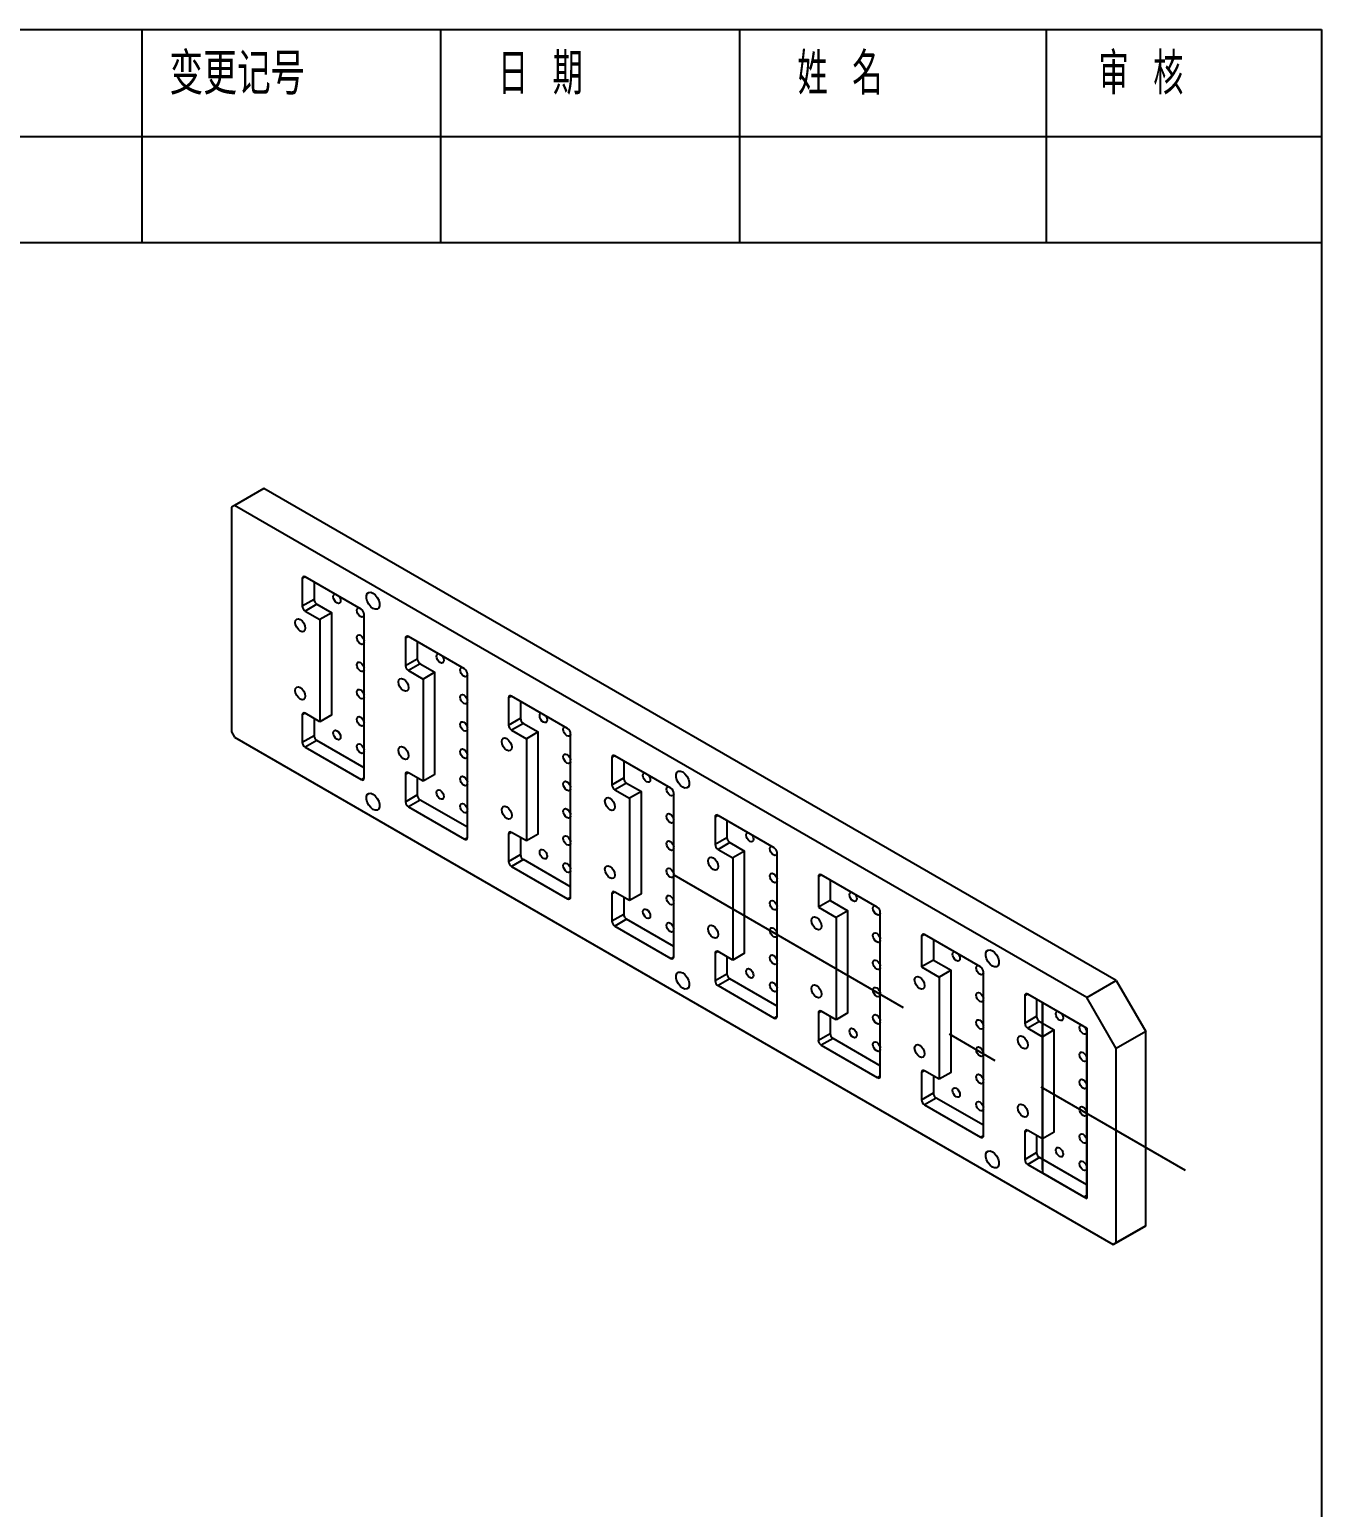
# Model space of a CAD drawing. Header units: millimetres. Extents: x 2 to 295, y 3 to 207.
# Drawn here: x 230.3 to 292.2, y 135.7 to 206.6 of the extents above; entities that cross this region are included whole.
import ezdxf

# ---------------------------------------------------------------- set-up
doc = ezdxf.new("R2010")
doc.units = ezdxf.units.MM
doc.linetypes.add('CENTERX2', pattern=[20.32, 12.7, -2.54, 2.54, -2.54])
doc.layers.add('图层7', color=7, linetype='Continuous')
doc.layers.add('粗实线', color=7, linetype='Continuous', lineweight=25)
doc.styles.add('SLDTEXTSTYLE1', font='TXT', dxfattribs={"width": 0.736842, "bigfont": 'bigfont'})
doc.styles.add('SLDTEXTSTYLE7', font='TXT', dxfattribs={"width": 0.657895, "bigfont": 'bigfont'})

msp = doc.modelspace()

# ---------------------------------------------------------------- linework, layer by layer
at = {"color": 7, "linetype": 'Continuous', "lineweight": 25}
for p, q in [((241.4912, 184.5726), (240.077, 183.7562)), ((282.3619, 160.9784), (241.4912, 184.5726)), ((240.077, 183.7562), (239.9355, 183.6745)), ((239.9355, 183.6745), (239.9355, 172.8962)), ((280.9477, 160.162), (240.077, 183.7562)), ((243.3296, 180.2453), (243.3296, 178.9389)), ((246.1581, 178.7758), (243.4711, 180.327)), ((243.8953, 180.0821), (243.8953, 179.2654)), ((243.3296, 178.9389), (243.8953, 179.2654)), ((244.0368, 179.0205), (243.4711, 178.6939)), ((243.4711, 178.6939), (244.1782, 178.2857)), ((244.0368, 179.0205), (244.7439, 178.6123)), ((244.7439, 178.6123), (244.1782, 178.2857)), ((244.7439, 173.713), (244.7439, 178.6123)), ((244.1782, 178.2857), (244.1782, 173.3865)), ((246.2995, 170.6921), (246.2995, 178.5309)), ((248.2794, 177.3879), (248.2794, 176.0814)), ((251.1078, 175.9184), (248.4208, 177.4696)), ((248.8451, 177.2247), (248.8451, 176.408)), ((248.2794, 176.0814), (248.8451, 176.408)), ((248.9865, 176.1631), (248.4208, 175.8365)), ((248.4208, 175.8365), (249.1279, 175.4283)), ((248.9865, 176.1631), (249.6936, 175.7549)), ((249.6936, 175.7549), (249.1279, 175.4283)), ((249.6936, 170.8556), (249.6936, 175.7549)), ((249.1279, 175.4283), (249.1279, 170.529)), ((251.2492, 167.8347), (251.2492, 175.6735)), ((253.2291, 174.5305), (253.2291, 173.224)), ((256.0576, 173.061), (253.3706, 174.6121)), ((253.7948, 174.3672), (253.7948, 173.5506)), ((243.3296, 173.713), (243.3296, 172.4065)), ((244.1782, 173.3865), (243.4711, 173.7947)), ((244.7439, 173.713), (244.1782, 173.3865)), ((239.9355, 172.8962), (240.077, 172.6512)), ((243.8953, 173.5498), (243.8953, 172.7331)), ((253.2291, 173.224), (253.7948, 173.5506)), ((253.9363, 173.3056), (253.3706, 172.9791)), ((253.3706, 172.9791), (254.0777, 172.5709)), ((253.9363, 173.3056), (254.6434, 172.8974)), ((254.6434, 172.8974), (254.0777, 172.5709)), ((254.6434, 167.9982), (254.6434, 172.8974)), ((240.077, 172.6512), (282.2205, 148.3222)), ((243.3296, 172.4065), (243.8953, 172.7331)), ((244.0368, 172.4882), (243.4711, 172.1616)), ((246.2995, 171.1819), (244.0368, 172.4882)), ((254.0777, 172.5709), (254.0777, 167.6716)), ((256.199, 164.9772), (256.199, 172.816)), ((243.4711, 172.1616), (246.1581, 170.6104)), ((258.1789, 171.6731), (258.1789, 170.3666)), ((261.0073, 170.2035), (258.3203, 171.7547)), ((258.7446, 171.5098), (258.7446, 170.6931)), ((248.2794, 170.8556), (248.2794, 169.5491)), ((249.1279, 170.529), (248.4208, 170.9372)), ((249.6936, 170.8556), (249.1279, 170.529)), ((248.8451, 170.6923), (248.8451, 169.8757)), ((258.1789, 170.3666), (258.7446, 170.6931)), ((258.886, 170.4482), (258.3203, 170.1216)), ((258.3203, 170.1216), (259.0274, 169.7134)), ((258.886, 170.4482), (259.5931, 170.04)), ((248.2794, 169.5491), (248.8451, 169.8757)), ((248.9865, 169.6307), (248.4208, 169.3042)), ((251.2492, 168.3245), (248.9865, 169.6307)), ((259.5931, 170.04), (259.0274, 169.7134)), ((259.0274, 169.7134), (259.0274, 164.8142)), ((259.5931, 165.1408), (259.5931, 170.04)), ((261.1487, 162.1198), (261.1487, 169.9586)), ((248.4208, 169.3042), (251.1078, 167.753)), ((263.1286, 168.8156), (263.1286, 167.5092)), ((265.9571, 167.3461), (263.2701, 168.8973)), ((263.6943, 168.6524), (263.6943, 167.8357)), ((253.2291, 167.9982), (253.2291, 166.6917)), ((254.0777, 167.6716), (253.3706, 168.0798)), ((254.6434, 167.9982), (254.0777, 167.6716)), ((253.7948, 167.8349), (253.7948, 167.0183)), ((263.1286, 167.5092), (263.6943, 167.8357)), ((263.8357, 167.5908), (263.2701, 167.2642)), ((263.2701, 167.2642), (263.9772, 166.856)), ((263.8357, 167.5908), (264.5429, 167.1826)), ((253.2291, 166.6917), (253.7948, 167.0183)), ((253.9363, 166.7733), (253.3706, 166.4467)), ((256.199, 165.467), (253.9363, 166.7733)), ((264.5429, 167.1826), (263.9772, 166.856)), ((263.9772, 166.856), (263.9772, 161.9568)), ((264.5429, 162.2833), (264.5429, 167.1826)), ((266.0985, 159.2624), (266.0985, 167.1012)), ((253.3706, 166.4467), (256.0576, 164.8956)), ((268.0784, 165.9582), (268.0784, 164.4884)), ((270.9068, 164.4887), (268.2198, 166.0399)), ((258.1789, 165.1407), (258.1789, 163.8343)), ((259.0274, 164.8142), (258.3203, 165.2224)), ((259.5931, 165.1408), (259.0274, 164.8142)), ((268.6441, 165.7949), (268.6441, 164.815)), ((258.7446, 164.9775), (258.7446, 164.1608)), ((268.6441, 164.815), (268.0784, 164.4884)), ((268.0784, 164.4884), (268.9269, 163.9986)), ((268.6441, 164.815), (269.4926, 164.3251)), ((258.1789, 163.8343), (258.7446, 164.1608)), ((258.886, 163.9159), (258.3203, 163.5893)), ((261.1487, 162.6096), (258.886, 163.9159)), ((269.4926, 164.3251), (268.9269, 163.9986)), ((268.9269, 163.9986), (268.9269, 159.0993)), ((269.4926, 159.4259), (269.4926, 164.3251)), ((271.0482, 156.4049), (271.0482, 164.2437)), ((258.3203, 163.5893), (261.0073, 162.0381)), ((273.0281, 163.1008), (273.0281, 161.631)), ((275.8566, 161.6313), (273.1696, 163.1824)), ((263.1286, 162.2833), (263.1286, 160.9768)), ((263.9772, 161.9568), (263.2701, 162.365)), ((264.5429, 162.2833), (263.9772, 161.9568)), ((273.5938, 162.9375), (273.5938, 161.9576)), ((263.6943, 162.12), (263.6943, 161.3034)), ((273.5938, 161.9576), (273.0281, 161.631)), ((273.0281, 161.631), (273.8767, 161.1411)), ((273.5938, 161.9576), (274.4423, 161.4677)), ((263.1286, 160.9768), (263.6943, 161.3034)), ((263.8357, 161.0584), (263.2701, 160.7319)), ((266.0985, 159.7522), (263.8357, 161.0584)), ((274.4423, 161.4677), (273.8767, 161.1411)), ((273.8767, 161.1411), (273.8767, 156.2419)), ((274.4423, 156.5685), (274.4423, 161.4677)), ((275.998, 153.5475), (275.998, 161.3863)), ((280.9477, 160.162), (282.3619, 160.9784)), ((282.3619, 160.9784), (283.7762, 158.5289)), ((263.2701, 160.7319), (265.9571, 159.1807)), ((277.9779, 160.2433), (277.9779, 158.9369)), ((280.8063, 158.7738), (278.1193, 160.325)), ((282.3619, 157.7125), (280.9477, 160.162)), ((268.0784, 159.4259), (268.0784, 158.1194)), ((268.9269, 159.0993), (268.2198, 159.5075)), ((269.4926, 159.4259), (268.9269, 159.0993)), ((278.5436, 160.0801), (278.5436, 159.2634)), ((268.6441, 159.2626), (268.6441, 158.446)), ((277.9779, 158.9369), (278.5436, 159.2634)), ((278.685, 159.0185), (278.1193, 158.6919)), ((278.685, 159.0185), (279.3921, 158.6103)), ((268.0784, 158.1194), (268.6441, 158.446)), ((268.7855, 158.201), (268.2198, 157.8745)), ((271.0482, 156.8948), (268.7855, 158.201)), ((278.1193, 158.6919), (278.8264, 158.2837)), ((279.3921, 158.6103), (278.8264, 158.2837)), ((278.8264, 158.2837), (278.8264, 153.3845)), ((279.3921, 153.711), (279.3921, 158.6103)), ((280.9477, 150.6901), (280.9477, 158.5289)), ((283.7762, 158.5289), (282.3619, 157.7125)), ((283.7762, 149.2203), (283.7762, 158.5289)), ((268.2198, 157.8745), (270.9068, 156.3233)), ((282.3619, 148.4039), (282.3619, 157.7125)), ((273.8767, 156.2419), (273.1696, 156.6501)), ((273.0281, 156.5684), (273.0281, 155.262)), ((273.5938, 156.4052), (273.5938, 155.5885)), ((274.4423, 156.5685), (273.8767, 156.2419)), ((273.0281, 155.262), (273.5938, 155.5885)), ((273.7352, 155.3436), (273.1696, 155.017)), ((275.998, 154.0373), (273.7352, 155.3436)), ((273.1696, 155.017), (275.8566, 153.4658)), ((278.8264, 153.3845), (278.1193, 153.7927)), ((277.9779, 153.711), (277.9779, 152.4045)), ((278.5436, 153.5478), (278.5436, 152.7311)), ((279.3921, 153.711), (278.8264, 153.3845)), ((277.9779, 152.4045), (278.5436, 152.7311)), ((278.685, 152.4862), (278.1193, 152.1596)), ((280.9477, 151.1799), (278.685, 152.4862)), ((278.1193, 152.1596), (280.8063, 150.6084)), ((283.6347, 149.1386), (282.2205, 148.3222)), ((282.3619, 148.4039), (283.7762, 149.2203)), ((283.7762, 149.2203), (283.6347, 149.1386)), ((282.2205, 148.3222), (282.3619, 148.4039))]:
    msp.add_line(p, q, dxfattribs=at)
at = {"color": 8, "linetype": 'Continuous', "lineweight": 25}
for p, q in [((243.4711, 180.327), (243.3296, 180.2453)), ((248.4208, 177.4696), (248.2794, 177.3879)), ((253.3706, 174.6121), (253.2291, 174.5305)), ((243.4711, 173.7947), (243.3296, 173.713)), ((258.3203, 171.7547), (258.1789, 171.6731)), ((248.4208, 170.9372), (248.2794, 170.8556)), ((246.1581, 170.6104), (246.2995, 170.6921)), ((263.2701, 168.8973), (263.1286, 168.8156)), ((253.3706, 168.0798), (253.2291, 167.9982)), ((251.1078, 167.753), (251.2492, 167.8346)), ((268.2198, 166.0398), (268.0784, 165.9582)), ((258.3203, 165.2224), (258.1789, 165.1407)), ((256.0576, 164.8956), (256.199, 164.9772)), ((273.1696, 163.1824), (273.0281, 163.1008)), ((263.2701, 162.3649), (263.1286, 162.2833)), ((261.0073, 162.0381), (261.1487, 162.1198)), ((278.1193, 160.325), (277.9779, 160.2433)), ((268.2198, 159.5075), (268.0784, 159.4259)), ((265.9571, 159.1807), (266.0985, 159.2623)), ((273.1696, 156.6501), (273.0281, 156.5684)), ((270.9068, 156.3233), (271.0482, 156.4049)), ((278.1193, 153.7927), (277.9779, 153.711)), ((275.8566, 153.4658), (275.998, 153.5475)), ((280.8063, 150.6084), (280.9477, 150.6901))]:
    msp.add_line(p, q, dxfattribs=at)
at = {"color": 7, "linetype": 'CENTERX2'}
for p, q in [((261.1487, 166.0392), (285.6702, 151.8833)), ((278.8264, 151.9147), (278.8264, 159.9168)), ((278.8264, 159.9168), (280.9477, 158.6922))]:
    msp.add_line(p, q, dxfattribs=at)
at = {"color": 7, "linetype": 'Continuous'}
for p, q in [((278.8264, 159.9168), (280.9477, 158.6922)), ((278.8264, 159.9168), (278.8264, 151.7514)), ((280.9477, 158.6922), (280.9477, 150.5268)), ((278.8264, 151.7514), (280.9477, 150.5268))]:
    msp.add_line(p, q, dxfattribs=at)
at = {"color": 7, "linetype": 'Continuous', "lineweight": 25, "flags": 128}
for points in [[(244.9956, 179.0794), (244.9279, 179.134), (244.8706, 179.2113), (244.8323, 179.2997), (244.8188, 179.3856), (244.8323, 179.4559), (244.8706, 179.5), (244.8896, 179.5081)], [(245.1015, 179.3858), (245.1206, 179.3557), (245.1589, 179.2673), (245.1724, 179.1814), (245.1589, 179.1111), (245.1206, 179.067), (245.0632, 179.0559), (244.9956, 179.0794)], [(246.7238, 179.5516), (246.8326, 179.4666), (246.9283, 179.3476), (246.9993, 179.2088), (247.0371, 179.0671), (247.0371, 178.9394), (246.9993, 178.8413), (246.9283, 178.7846), (246.8326, 178.776), (246.7238, 178.8167), (246.6149, 178.9017), (246.5192, 179.0207), (246.4482, 179.1595), (246.4104, 179.3012), (246.4104, 179.4289), (246.4482, 179.527), (246.5192, 179.5837), (246.6149, 179.5923), (246.7238, 179.5516)], [(246.127, 178.4262), (246.0593, 178.4808), (246.002, 178.5582), (245.9636, 178.6465), (245.9502, 178.7324), (245.9636, 178.8028), (246.002, 178.8469), (246.021, 178.8549)], [(243.2377, 178.2897), (243.3297, 178.2155), (243.4077, 178.1103), (243.4598, 177.9901), (243.4781, 177.8733), (243.4598, 177.7776), (243.4077, 177.7176), (243.3297, 177.7025), (243.2377, 177.7345), (243.1457, 177.8087), (243.0677, 177.9139), (243.0156, 178.0341), (242.9973, 178.1509), (243.0156, 178.2466), (243.0677, 178.3065), (243.1457, 178.3217), (243.2377, 178.2897)], [(246.2995, 178.4863), (246.2903, 178.458), (246.252, 178.4139), (246.1946, 178.4027), (246.127, 178.4262)], [(246.127, 177.1198), (246.0593, 177.1744), (246.002, 177.2517), (245.9636, 177.3401), (245.9502, 177.426), (245.9636, 177.4963), (246.002, 177.5404), (246.0593, 177.5516), (246.127, 177.528), (246.1946, 177.4735), (246.252, 177.3961), (246.2903, 177.3077), (246.2995, 177.2688)], [(246.2995, 177.1799), (246.2903, 177.1515), (246.252, 177.1074), (246.1946, 177.0963), (246.127, 177.1198)], [(249.9453, 176.2219), (249.8777, 176.2765), (249.8203, 176.3539), (249.782, 176.4422), (249.7686, 176.5281), (249.782, 176.5985), (249.8203, 176.6426), (249.8394, 176.6506)], [(250.0513, 176.5283), (250.0703, 176.4983), (250.1087, 176.4099), (250.1221, 176.324), (250.1087, 176.2537), (250.0703, 176.2096), (250.013, 176.1984), (249.9453, 176.2219)], [(246.127, 175.8133), (246.0593, 175.8679), (246.002, 175.9453), (245.9636, 176.0336), (245.9502, 176.1195), (245.9636, 176.1898), (246.002, 176.234), (246.0593, 176.2451), (246.127, 176.2216), (246.1946, 176.167), (246.252, 176.0896), (246.2903, 176.0013), (246.2995, 175.9623)], [(246.2995, 175.8734), (246.2903, 175.845), (246.252, 175.8009), (246.1946, 175.7898), (246.127, 175.8133)], [(251.0767, 175.5688), (251.0091, 175.6234), (250.9517, 175.7008), (250.9134, 175.7891), (250.8999, 175.875), (250.9134, 175.9453), (250.9517, 175.9895), (250.9708, 175.9975)], [(243.2377, 175.0235), (243.3297, 174.9493), (243.4077, 174.8441), (243.4598, 174.7239), (243.4781, 174.6071), (243.4598, 174.5115), (243.4077, 174.4515), (243.3297, 174.4363), (243.2377, 174.4683), (243.1457, 174.5425), (243.0677, 174.6478), (243.0156, 174.7679), (242.9973, 174.8847), (243.0156, 174.9804), (243.0677, 175.0404), (243.1457, 175.0555), (243.2377, 175.0235)], [(248.1875, 175.4323), (248.2795, 175.358), (248.3575, 175.2528), (248.4096, 175.1327), (248.4279, 175.0159), (248.4096, 174.9202), (248.3575, 174.8602), (248.2795, 174.8451), (248.1875, 174.877), (248.0955, 174.9513), (248.0175, 175.0565), (247.9654, 175.1766), (247.9471, 175.2934), (247.9654, 175.3891), (248.0175, 175.4491), (248.0955, 175.4643), (248.1875, 175.4323)], [(251.2492, 175.6289), (251.24, 175.6005), (251.2017, 175.5564), (251.1444, 175.5453), (251.0767, 175.5688)], [(246.127, 174.5068), (246.0593, 174.5614), (246.002, 174.6388), (245.9636, 174.7271), (245.9502, 174.813), (245.9636, 174.8834), (246.002, 174.9275), (246.0593, 174.9386), (246.127, 174.9151), (246.1946, 174.8605), (246.252, 174.7832), (246.2903, 174.6948), (246.2995, 174.6558)], [(246.2995, 174.5669), (246.2903, 174.5386), (246.252, 174.4945), (246.1946, 174.4833), (246.127, 174.5068)], [(251.0767, 174.2623), (251.0091, 174.3169), (250.9517, 174.3943), (250.9134, 174.4826), (250.8999, 174.5685), (250.9134, 174.6389), (250.9517, 174.683), (251.0091, 174.6941), (251.0767, 174.6706), (251.1444, 174.616), (251.2017, 174.5387), (251.24, 174.4503), (251.2492, 174.4113)], [(251.2492, 174.3224), (251.24, 174.2941), (251.2017, 174.25), (251.1444, 174.2388), (251.0767, 174.2623)], [(246.127, 173.2004), (246.0593, 173.255), (246.002, 173.3323), (245.9636, 173.4207), (245.9502, 173.5066), (245.9636, 173.5769), (246.002, 173.621), (246.0593, 173.6322), (246.127, 173.6086), (246.1946, 173.5541), (246.252, 173.4767), (246.2903, 173.3883), (246.2995, 173.3494)], [(254.8951, 173.3645), (254.8274, 173.4191), (254.7701, 173.4965), (254.7318, 173.5848), (254.7183, 173.6707), (254.7318, 173.741), (254.7701, 173.7852), (254.7891, 173.7932)], [(255.001, 173.6709), (255.0201, 173.6408), (255.0584, 173.5525), (255.0719, 173.4666), (255.0584, 173.3962), (255.0201, 173.3521), (254.9627, 173.341), (254.8951, 173.3645)], [(244.9956, 172.547), (244.9279, 172.6016), (244.8706, 172.679), (244.8323, 172.7673), (244.8188, 172.8532), (244.8323, 172.9236), (244.8706, 172.9677), (244.9279, 172.9788), (244.9956, 172.9553), (245.0632, 172.9007), (245.1206, 172.8234), (245.1589, 172.735), (245.1724, 172.6491), (245.1589, 172.5788), (245.1206, 172.5347), (245.0632, 172.5235), (244.9956, 172.547)], [(246.2995, 173.2605), (246.2903, 173.2321), (246.252, 173.188), (246.1946, 173.1769), (246.127, 173.2004)], [(251.0767, 172.9559), (251.0091, 173.0105), (250.9517, 173.0878), (250.9134, 173.1762), (250.8999, 173.2621), (250.9134, 173.3324), (250.9517, 173.3765), (251.0091, 173.3877), (251.0767, 173.3642), (251.1444, 173.3096), (251.2017, 173.2322), (251.24, 173.1439), (251.2492, 173.1049)], [(251.2492, 173.016), (251.24, 172.9876), (251.2017, 172.9435), (251.1444, 172.9324), (251.0767, 172.9559)], [(256.0265, 172.7114), (255.9588, 172.766), (255.9015, 172.8433), (255.8631, 172.9317), (255.8497, 173.0176), (255.8631, 173.0879), (255.9015, 173.132), (255.9205, 173.1401)], [(246.127, 171.8939), (246.0593, 171.9485), (246.002, 172.0259), (245.9636, 172.1142), (245.9502, 172.2001), (245.9636, 172.2704), (246.002, 172.3146), (246.0593, 172.3257), (246.127, 172.3022), (246.1946, 172.2476), (246.252, 172.1702), (246.2903, 172.0819), (246.2995, 172.0429)], [(248.1875, 172.1661), (248.2795, 172.0919), (248.3575, 171.9867), (248.4096, 171.8665), (248.4279, 171.7497), (248.4096, 171.654), (248.3575, 171.594), (248.2795, 171.5789), (248.1875, 171.6109), (248.0955, 171.6851), (248.0175, 171.7903), (247.9654, 171.9105), (247.9471, 172.0273), (247.9654, 172.123), (248.0175, 172.1829), (248.0955, 172.1981), (248.1875, 172.1661)], [(253.1372, 172.5749), (253.2292, 172.5006), (253.3072, 172.3954), (253.3593, 172.2752), (253.3776, 172.1584), (253.3593, 172.0628), (253.3072, 172.0028), (253.2292, 171.9876), (253.1372, 172.0196), (253.0452, 172.0939), (252.9672, 172.1991), (252.9151, 172.3192), (252.8968, 172.436), (252.9151, 172.5317), (252.9672, 172.5917), (253.0452, 172.6068), (253.1372, 172.5749)], [(256.199, 172.7715), (256.1898, 172.7431), (256.1515, 172.699), (256.0941, 172.6879), (256.0265, 172.7114)], [(246.2995, 171.954), (246.2903, 171.9256), (246.252, 171.8815), (246.1946, 171.8704), (246.127, 171.8939)], [(251.0767, 171.6494), (251.0091, 171.704), (250.9517, 171.7814), (250.9134, 171.8697), (250.8999, 171.9556), (250.9134, 172.026), (250.9517, 172.0701), (251.0091, 172.0812), (251.0767, 172.0577), (251.1444, 172.0031), (251.2017, 171.9257), (251.24, 171.8374), (251.2492, 171.7984)], [(251.2492, 171.7095), (251.24, 171.6811), (251.2017, 171.637), (251.1444, 171.6259), (251.0767, 171.6494)], [(256.0265, 171.4049), (255.9588, 171.4595), (255.9015, 171.5369), (255.8631, 171.6252), (255.8497, 171.7111), (255.8631, 171.7815), (255.9015, 171.8256), (255.9588, 171.8367), (256.0265, 171.8132), (256.0941, 171.7586), (256.1515, 171.6812), (256.1898, 171.5929), (256.199, 171.5539)], [(251.0767, 170.3429), (251.0091, 170.3975), (250.9517, 170.4749), (250.9134, 170.5632), (250.8999, 170.6491), (250.9134, 170.7195), (250.9517, 170.7636), (251.0091, 170.7747), (251.0767, 170.7512), (251.1444, 170.6966), (251.2017, 170.6193), (251.24, 170.5309), (251.2492, 170.4919)], [(256.199, 171.465), (256.1898, 171.4367), (256.1515, 171.3925), (256.0941, 171.3814), (256.0265, 171.4049)], [(259.8448, 170.5071), (259.7772, 170.5617), (259.7198, 170.639), (259.6815, 170.7274), (259.6681, 170.8133), (259.6815, 170.8836), (259.7198, 170.9277), (259.7389, 170.9358)], [(259.9508, 170.8135), (259.9698, 170.7834), (260.0082, 170.6951), (260.0216, 170.6092), (260.0082, 170.5388), (259.9698, 170.4947), (259.9125, 170.4836), (259.8448, 170.5071)], [(261.573, 170.9793), (261.6818, 170.8943), (261.7775, 170.7753), (261.8486, 170.6365), (261.8864, 170.4948), (261.8864, 170.3672), (261.8486, 170.2691), (261.7775, 170.2123), (261.6818, 170.2038), (261.573, 170.2444), (261.4642, 170.3294), (261.3685, 170.4485), (261.2974, 170.5872), (261.2596, 170.729), (261.2596, 170.8566), (261.2974, 170.9547), (261.3685, 171.0114), (261.4642, 171.02), (261.573, 170.9793)], [(249.9453, 169.6896), (249.8777, 169.7442), (249.8203, 169.8216), (249.782, 169.9099), (249.7686, 169.9958), (249.782, 170.0661), (249.8203, 170.1103), (249.8777, 170.1214), (249.9453, 170.0979), (250.013, 170.0433), (250.0703, 169.9659), (250.1087, 169.8776), (250.1221, 169.7917), (250.1087, 169.7213), (250.0703, 169.6772), (250.013, 169.6661), (249.9453, 169.6896)], [(251.2492, 170.403), (251.24, 170.3747), (251.2017, 170.3306), (251.1444, 170.3194), (251.0767, 170.3429)], [(256.0265, 170.0985), (255.9588, 170.153), (255.9015, 170.2304), (255.8631, 170.3188), (255.8497, 170.4046), (255.8631, 170.475), (255.9015, 170.5191), (255.9588, 170.5302), (256.0265, 170.5067), (256.0941, 170.4521), (256.1515, 170.3748), (256.1898, 170.2864), (256.199, 170.2474)], [(256.199, 170.1585), (256.1898, 170.1302), (256.1515, 170.0861), (256.0941, 170.0749), (256.0265, 170.0985)], [(260.9762, 169.854), (260.9086, 169.9085), (260.8512, 169.9859), (260.8129, 170.0743), (260.7994, 170.1601), (260.8129, 170.2305), (260.8512, 170.2746), (260.8703, 170.2827)], [(246.7238, 169.9164), (246.8326, 169.8314), (246.9283, 169.7124), (246.9993, 169.5736), (247.0371, 169.4319), (247.0371, 169.3043), (246.9993, 169.2062), (246.9283, 169.1494), (246.8326, 169.1409), (246.7238, 169.1815), (246.6149, 169.2665), (246.5192, 169.3856), (246.4482, 169.5243), (246.4104, 169.6661), (246.4104, 169.7937), (246.4482, 169.8918), (246.5192, 169.9485), (246.6149, 169.9571), (246.7238, 169.9164)], [(251.0767, 169.0365), (251.0091, 169.0911), (250.9517, 169.1684), (250.9134, 169.2568), (250.8999, 169.3427), (250.9134, 169.413), (250.9517, 169.4571), (251.0091, 169.4683), (251.0767, 169.4448), (251.1444, 169.3902), (251.2017, 169.3128), (251.24, 169.2245), (251.2492, 169.1855)], [(258.087, 169.7174), (258.179, 169.6432), (258.257, 169.538), (258.3091, 169.4178), (258.3274, 169.301), (258.3091, 169.2053), (258.257, 169.1454), (258.179, 169.1302), (258.087, 169.1622), (257.995, 169.2364), (257.917, 169.3416), (257.8649, 169.4618), (257.8466, 169.5786), (257.8649, 169.6743), (257.917, 169.7343), (257.995, 169.7494), (258.087, 169.7174)], [(261.1487, 169.914), (261.1395, 169.8857), (261.1012, 169.8416), (261.0439, 169.8304), (260.9762, 169.854)], [(251.2492, 169.0966), (251.24, 169.0682), (251.2017, 169.0241), (251.1444, 169.013), (251.0767, 169.0365)], [(253.1372, 169.3087), (253.2292, 169.2344), (253.3072, 169.1292), (253.3593, 169.0091), (253.3776, 168.8923), (253.3593, 168.7966), (253.3072, 168.7366), (253.2292, 168.7215), (253.1372, 168.7534), (253.0452, 168.8277), (252.9672, 168.9329), (252.9151, 169.0531), (252.8968, 169.1699), (252.9151, 169.2655), (252.9672, 169.3255), (253.0452, 169.3407), (253.1372, 169.3087)], [(256.0265, 168.792), (255.9588, 168.8466), (255.9015, 168.9239), (255.8631, 169.0123), (255.8497, 169.0982), (255.8631, 169.1685), (255.9015, 169.2126), (255.9588, 169.2238), (256.0265, 169.2003), (256.0941, 169.1457), (256.1515, 169.0683), (256.1898, 168.98), (256.199, 168.941)], [(256.199, 168.8521), (256.1898, 168.8237), (256.1515, 168.7796), (256.0941, 168.7685), (256.0265, 168.792)], [(260.9762, 168.5475), (260.9086, 168.6021), (260.8512, 168.6794), (260.8129, 168.7678), (260.7994, 168.8537), (260.8129, 168.924), (260.8512, 168.9681), (260.9086, 168.9793), (260.9762, 168.9558), (261.0439, 168.9012), (261.1012, 168.8238), (261.1395, 168.7355), (261.1487, 168.6965)], [(261.1487, 168.6076), (261.1395, 168.5792), (261.1012, 168.5351), (261.0439, 168.524), (260.9762, 168.5475)], [(264.7946, 167.6497), (264.7269, 167.7042), (264.6696, 167.7816), (264.6313, 167.87), (264.6178, 167.9558), (264.6313, 168.0262), (264.6696, 168.0703), (264.6886, 168.0784)], [(264.9005, 167.956), (264.9196, 167.926), (264.9579, 167.8376), (264.9714, 167.7517), (264.9579, 167.6814), (264.9196, 167.6373), (264.8622, 167.6261), (264.7946, 167.6497)], [(254.8951, 166.8322), (254.8274, 166.8868), (254.7701, 166.9641), (254.7318, 167.0525), (254.7183, 167.1384), (254.7318, 167.2087), (254.7701, 167.2528), (254.8274, 167.264), (254.8951, 167.2405), (254.9627, 167.1859), (255.0201, 167.1085), (255.0584, 167.0202), (255.0719, 166.9343), (255.0584, 166.8639), (255.0201, 166.8198), (254.9627, 166.8087), (254.8951, 166.8322)], [(256.0265, 167.4855), (255.9588, 167.5401), (255.9015, 167.6175), (255.8631, 167.7058), (255.8497, 167.7917), (255.8631, 167.8621), (255.9015, 167.9062), (255.9588, 167.9173), (256.0265, 167.8938), (256.0941, 167.8392), (256.1515, 167.7618), (256.1898, 167.6735), (256.199, 167.6345)], [(256.199, 167.5456), (256.1898, 167.5173), (256.1515, 167.4731), (256.0941, 167.462), (256.0265, 167.4855)], [(260.9762, 167.241), (260.9086, 167.2956), (260.8512, 167.373), (260.8129, 167.4613), (260.7994, 167.5472), (260.8129, 167.6176), (260.8512, 167.6617), (260.9086, 167.6728), (260.9762, 167.6493), (261.0439, 167.5947), (261.1012, 167.5173), (261.1395, 167.429), (261.1487, 167.39)], [(261.1487, 167.3011), (261.1395, 167.2728), (261.1012, 167.2287), (261.0439, 167.2175), (260.9762, 167.241)], [(265.926, 166.9965), (265.8583, 167.0511), (265.801, 167.1285), (265.7626, 167.2168), (265.7492, 167.3027), (265.7626, 167.3731), (265.801, 167.4172), (265.82, 167.4252)], [(256.0265, 166.1791), (255.9588, 166.2336), (255.9015, 166.311), (255.8631, 166.3994), (255.8497, 166.4852), (255.8631, 166.5556), (255.9015, 166.5997), (255.9588, 166.6108), (256.0265, 166.5873), (256.0941, 166.5327), (256.1515, 166.4554), (256.1898, 166.367), (256.199, 166.328)], [(263.0367, 166.86), (263.1287, 166.7858), (263.2067, 166.6805), (263.2588, 166.5604), (263.2771, 166.4436), (263.2588, 166.3479), (263.2067, 166.2879), (263.1287, 166.2728), (263.0367, 166.3048), (262.9447, 166.379), (262.8667, 166.4842), (262.8146, 166.6044), (262.7963, 166.7212), (262.8146, 166.8168), (262.8667, 166.8768), (262.9447, 166.892), (263.0367, 166.86)], [(266.0985, 167.0566), (266.0893, 167.0283), (266.051, 166.9842), (265.9936, 166.973), (265.926, 166.9965)], [(256.199, 166.2391), (256.1898, 166.2108), (256.1515, 166.1667), (256.0941, 166.1555), (256.0265, 166.1791)], [(258.087, 166.4513), (258.179, 166.377), (258.257, 166.2718), (258.3091, 166.1517), (258.3274, 166.0349), (258.3091, 165.9392), (258.257, 165.8792), (258.179, 165.864), (258.087, 165.896), (257.995, 165.9703), (257.917, 166.0755), (257.8649, 166.1956), (257.8466, 166.3124), (257.8649, 166.4081), (257.917, 166.4681), (257.995, 166.4832), (258.087, 166.4513)], [(260.9762, 165.9346), (260.9086, 165.9892), (260.8512, 166.0665), (260.8129, 166.1549), (260.7994, 166.2407), (260.8129, 166.3111), (260.8512, 166.3552), (260.9086, 166.3663), (260.9762, 166.3428), (261.0439, 166.2882), (261.1012, 166.2109), (261.1395, 166.1225), (261.1487, 166.0835)], [(261.1487, 165.9946), (261.1395, 165.9663), (261.1012, 165.9222), (261.0439, 165.911), (260.9762, 165.9346)], [(265.926, 165.6901), (265.8583, 165.7447), (265.801, 165.822), (265.7626, 165.9104), (265.7492, 165.9962), (265.7626, 166.0666), (265.801, 166.1107), (265.8583, 166.1218), (265.926, 166.0983), (265.9936, 166.0437), (266.051, 165.9664), (266.0893, 165.878), (266.0985, 165.839)], [(266.0985, 165.7501), (266.0893, 165.7218), (266.051, 165.6777), (265.9936, 165.6665), (265.926, 165.6901)], [(269.7443, 164.7922), (269.6767, 164.8468), (269.6193, 164.9242), (269.581, 165.0125), (269.5676, 165.0984), (269.581, 165.1688), (269.6193, 165.2129), (269.6384, 165.2209)], [(269.8503, 165.0986), (269.8693, 165.0685), (269.9077, 164.9802), (269.9211, 164.8943), (269.9077, 164.824), (269.8693, 164.7799), (269.812, 164.7687), (269.7443, 164.7922)], [(259.8448, 163.9748), (259.7772, 164.0293), (259.7198, 164.1067), (259.6815, 164.1951), (259.6681, 164.2809), (259.6815, 164.3513), (259.7198, 164.3954), (259.7772, 164.4065), (259.8448, 164.383), (259.9125, 164.3284), (259.9698, 164.2511), (260.0082, 164.1627), (260.0216, 164.0768), (260.0082, 164.0065), (259.9698, 163.9624), (259.9125, 163.9512), (259.8448, 163.9748)], [(260.9762, 164.6281), (260.9086, 164.6827), (260.8512, 164.76), (260.8129, 164.8484), (260.7994, 164.9343), (260.8129, 165.0046), (260.8512, 165.0487), (260.9086, 165.0599), (260.9762, 165.0364), (261.0439, 164.9818), (261.1012, 164.9044), (261.1395, 164.8161), (261.1487, 164.7771)], [(261.1487, 164.6882), (261.1395, 164.6598), (261.1012, 164.6157), (261.0439, 164.6046), (260.9762, 164.6281)], [(265.926, 164.3836), (265.8583, 164.4382), (265.801, 164.5155), (265.7626, 164.6039), (265.7492, 164.6898), (265.7626, 164.7601), (265.801, 164.8042), (265.8583, 164.8154), (265.926, 164.7919), (265.9936, 164.7373), (266.051, 164.6599), (266.0893, 164.5716), (266.0985, 164.5326)], [(266.0985, 164.4437), (266.0893, 164.4153), (266.051, 164.3712), (265.9936, 164.3601), (265.926, 164.3836)], [(270.8757, 164.1391), (270.8081, 164.1937), (270.7507, 164.271), (270.7124, 164.3594), (270.6989, 164.4453), (270.7124, 164.5156), (270.7507, 164.5597), (270.7698, 164.5678)], [(260.9762, 163.3216), (260.9086, 163.3762), (260.8512, 163.4536), (260.8129, 163.5419), (260.7994, 163.6278), (260.8129, 163.6982), (260.8512, 163.7423), (260.9086, 163.7534), (260.9762, 163.7299), (261.0439, 163.6753), (261.1012, 163.5979), (261.1395, 163.5096), (261.1487, 163.4706)], [(267.9865, 164.0026), (268.0785, 163.9283), (268.1565, 163.8231), (268.2086, 163.703), (268.2269, 163.5862), (268.2086, 163.4905), (268.1565, 163.4305), (268.0785, 163.4153), (267.9865, 163.4473), (267.8945, 163.5216), (267.8165, 163.6268), (267.7643, 163.7469), (267.746, 163.8637), (267.7643, 163.9594), (267.8165, 164.0194), (267.8945, 164.0345), (267.9865, 164.0026)], [(271.0482, 164.1992), (271.039, 164.1708), (271.0007, 164.1267), (270.9434, 164.1156), (270.8757, 164.1391)], [(261.1487, 163.3817), (261.1395, 163.3534), (261.1012, 163.3093), (261.0439, 163.2981), (260.9762, 163.3216)], [(263.0367, 163.5938), (263.1287, 163.5196), (263.2067, 163.4144), (263.2588, 163.2942), (263.2771, 163.1774), (263.2588, 163.0817), (263.2067, 163.0218), (263.1287, 163.0066), (263.0367, 163.0386), (262.9447, 163.1128), (262.8667, 163.218), (262.8146, 163.3382), (262.7963, 163.455), (262.8146, 163.5507), (262.8667, 163.6107), (262.9447, 163.6258), (263.0367, 163.5938)], [(265.926, 163.0771), (265.8583, 163.1317), (265.801, 163.2091), (265.7626, 163.2974), (265.7492, 163.3833), (265.7626, 163.4537), (265.801, 163.4978), (265.8583, 163.5089), (265.926, 163.4854), (265.9936, 163.4308), (266.051, 163.3534), (266.0893, 163.2651), (266.0985, 163.2261)], [(266.0985, 163.1372), (266.0893, 163.1089), (266.051, 163.0648), (265.9936, 163.0536), (265.926, 163.0771)], [(270.8757, 162.8326), (270.8081, 162.8872), (270.7507, 162.9646), (270.7124, 163.0529), (270.6989, 163.1388), (270.7124, 163.2092), (270.7507, 163.2533), (270.8081, 163.2644), (270.8757, 163.2409), (270.9434, 163.1863), (271.0007, 163.109), (271.039, 163.0206), (271.0482, 162.9816)], [(271.0482, 162.8927), (271.039, 162.8644), (271.0007, 162.8203), (270.9434, 162.8091), (270.8757, 162.8326)], [(274.6941, 161.9348), (274.6264, 161.9894), (274.5691, 162.0667), (274.5308, 162.1551), (274.5173, 162.241), (274.5308, 162.3113), (274.5691, 162.3554), (274.5881, 162.3635)], [(276.4222, 162.407), (276.5311, 162.322), (276.6268, 162.203), (276.6978, 162.0642), (276.7356, 161.9225), (276.7356, 161.7949), (276.6978, 161.6968), (276.6268, 161.64), (276.5311, 161.6315), (276.4222, 161.6721), (276.3134, 161.7571), (276.2177, 161.8762), (276.1467, 162.0149), (276.1089, 162.1567), (276.1089, 162.2843), (276.1467, 162.3824), (276.2177, 162.4391), (276.3134, 162.4477), (276.4222, 162.407)], [(265.926, 161.7707), (265.8583, 161.8253), (265.801, 161.9026), (265.7626, 161.991), (265.7492, 162.0769), (265.7626, 162.1472), (265.801, 162.1913), (265.8583, 162.2024), (265.926, 162.1789), (265.9936, 162.1243), (266.051, 162.047), (266.0893, 161.9586), (266.0985, 161.9197)], [(266.0985, 161.8307), (266.0893, 161.8024), (266.051, 161.7583), (265.9936, 161.7471), (265.926, 161.7707)], [(270.8757, 161.5262), (270.8081, 161.5808), (270.7507, 161.6581), (270.7124, 161.7465), (270.6989, 161.8324), (270.7124, 161.9027), (270.7507, 161.9468), (270.8081, 161.958), (270.8757, 161.9344), (270.9434, 161.8798), (271.0007, 161.8025), (271.039, 161.7141), (271.0482, 161.6752)], [(271.0482, 161.5862), (271.039, 161.5579), (271.0007, 161.5138), (270.9434, 161.5027), (270.8757, 161.5262)], [(274.8, 162.2412), (274.8191, 162.2111), (274.8574, 162.1228), (274.8709, 162.0369), (274.8574, 161.9665), (274.8191, 161.9224), (274.7617, 161.9113), (274.6941, 161.9348)], [(275.8254, 161.2817), (275.7578, 161.3363), (275.7004, 161.4136), (275.6621, 161.502), (275.6487, 161.5879), (275.6621, 161.6582), (275.7004, 161.7023), (275.7195, 161.7104)], [(261.573, 161.3441), (261.6818, 161.2591), (261.7775, 161.1401), (261.8486, 161.0013), (261.8864, 160.8596), (261.8864, 160.732), (261.8486, 160.6339), (261.7775, 160.5771), (261.6818, 160.5686), (261.573, 160.6092), (261.4642, 160.6942), (261.3685, 160.8133), (261.2974, 160.952), (261.2596, 161.0938), (261.2596, 161.2214), (261.2974, 161.3195), (261.3685, 161.3762), (261.4642, 161.3848), (261.573, 161.3441)], [(264.7946, 161.1173), (264.7269, 161.1719), (264.6696, 161.2493), (264.6313, 161.3376), (264.6178, 161.4235), (264.6313, 161.4939), (264.6696, 161.538), (264.7269, 161.5491), (264.7946, 161.5256), (264.8622, 161.471), (264.9196, 161.3936), (264.9579, 161.3053), (264.9714, 161.2194), (264.9579, 161.1491), (264.9196, 161.105), (264.8622, 161.0938), (264.7946, 161.1173)], [(265.926, 160.4642), (265.8583, 160.5188), (265.801, 160.5961), (265.7626, 160.6845), (265.7492, 160.7704), (265.7626, 160.8407), (265.801, 160.8848), (265.8583, 160.896), (265.926, 160.8725), (265.9936, 160.8179), (266.051, 160.7405), (266.0893, 160.6522), (266.0985, 160.6132)], [(272.9362, 161.1451), (273.0282, 161.0709), (273.1062, 160.9657), (273.1583, 160.8455), (273.1766, 160.7287), (273.1583, 160.6331), (273.1062, 160.5731), (273.0282, 160.5579), (272.9362, 160.5899), (272.8442, 160.6641), (272.7662, 160.7693), (272.7141, 160.8895), (272.6958, 161.0063), (272.7141, 161.102), (272.7662, 161.162), (272.8442, 161.1771), (272.9362, 161.1451)], [(275.998, 161.3417), (275.9888, 161.3134), (275.9504, 161.2693), (275.8931, 161.2582), (275.8254, 161.2817)], [(266.0985, 160.5243), (266.0893, 160.4959), (266.051, 160.4518), (265.9936, 160.4407), (265.926, 160.4642)], [(267.9865, 160.7364), (268.0785, 160.6622), (268.1565, 160.557), (268.2086, 160.4368), (268.2269, 160.32), (268.2086, 160.2243), (268.1565, 160.1643), (268.0785, 160.1492), (267.9865, 160.1812), (267.8945, 160.2554), (267.8165, 160.3606), (267.7643, 160.4808), (267.746, 160.5976), (267.7643, 160.6932), (267.8165, 160.7532), (267.8945, 160.7684), (267.9865, 160.7364)], [(270.8757, 160.2197), (270.8081, 160.2743), (270.7507, 160.3517), (270.7124, 160.44), (270.6989, 160.5259), (270.7124, 160.5962), (270.7507, 160.6403), (270.8081, 160.6515), (270.8757, 160.628), (270.9434, 160.5734), (271.0007, 160.496), (271.039, 160.4077), (271.0482, 160.3687)], [(271.0482, 160.2798), (271.039, 160.2514), (271.0007, 160.2073), (270.9434, 160.1962), (270.8757, 160.2197)], [(275.8254, 159.9752), (275.7578, 160.0298), (275.7004, 160.1072), (275.6621, 160.1955), (275.6487, 160.2814), (275.6621, 160.3517), (275.7004, 160.3958), (275.7578, 160.407), (275.8254, 160.3835), (275.8931, 160.3289), (275.9504, 160.2515), (275.9888, 160.1632), (275.998, 160.1242)], [(275.998, 160.0353), (275.9888, 160.0069), (275.9504, 159.9628), (275.8931, 159.9517), (275.8254, 159.9752)], [(279.6438, 159.0774), (279.5762, 159.132), (279.5188, 159.2093), (279.4805, 159.2977), (279.467, 159.3836), (279.4805, 159.4539), (279.5188, 159.498), (279.5379, 159.5061)], [(270.8757, 158.9132), (270.8081, 158.9678), (270.7507, 159.0452), (270.7124, 159.1335), (270.6989, 159.2194), (270.7124, 159.2898), (270.7507, 159.3339), (270.8081, 159.345), (270.8757, 159.3215), (270.9434, 159.2669), (271.0007, 159.1896), (271.039, 159.1012), (271.0482, 159.0622)], [(271.0482, 158.9733), (271.039, 158.945), (271.0007, 158.9009), (270.9434, 158.8897), (270.8757, 158.9132)], [(275.8254, 158.6687), (275.7578, 158.7233), (275.7004, 158.8007), (275.6621, 158.889), (275.6487, 158.9749), (275.6621, 159.0453), (275.7004, 159.0894), (275.7578, 159.1005), (275.8254, 159.077), (275.8931, 159.0224), (275.9504, 158.9451), (275.9888, 158.8567), (275.998, 158.8177)], [(275.998, 158.7288), (275.9888, 158.7005), (275.9504, 158.6564), (275.8931, 158.6452), (275.8254, 158.6687)], [(279.7498, 159.3838), (279.7688, 159.3537), (279.8071, 159.2653), (279.8206, 159.1795), (279.8071, 159.1091), (279.7688, 159.065), (279.7115, 159.0539), (279.6438, 159.0774)], [(280.7752, 158.4242), (280.7075, 158.4788), (280.6502, 158.5562), (280.6119, 158.6445), (280.5984, 158.7304), (280.6119, 158.8008), (280.6502, 158.8449), (280.6693, 158.8529)], [(269.7443, 158.2599), (269.6767, 158.3145), (269.6193, 158.3918), (269.581, 158.4802), (269.5676, 158.5661), (269.581, 158.6364), (269.6193, 158.6805), (269.6767, 158.6917), (269.7443, 158.6682), (269.812, 158.6136), (269.8693, 158.5362), (269.9077, 158.4479), (269.9211, 158.362), (269.9077, 158.2916), (269.8693, 158.2475), (269.812, 158.2364), (269.7443, 158.2599)], [(270.8757, 157.6068), (270.8081, 157.6614), (270.7507, 157.7387), (270.7124, 157.8271), (270.6989, 157.913), (270.7124, 157.9833), (270.7507, 158.0274), (270.8081, 158.0386), (270.8757, 158.015), (270.9434, 157.9604), (271.0007, 157.8831), (271.039, 157.7947), (271.0482, 157.7558)], [(277.886, 158.2877), (277.978, 158.2135), (278.056, 158.1083), (278.1081, 157.9881), (278.1264, 157.8713), (278.1081, 157.7756), (278.056, 157.7156), (277.978, 157.7005), (277.886, 157.7325), (277.794, 157.8067), (277.716, 157.9119), (277.6638, 158.0321), (277.6455, 158.1489), (277.6638, 158.2446), (277.716, 158.3045), (277.794, 158.3197), (277.886, 158.2877)], [(280.9477, 158.4843), (280.9385, 158.456), (280.9002, 158.4119), (280.8428, 158.4007), (280.7752, 158.4242)], [(271.0482, 157.6668), (271.039, 157.6385), (271.0007, 157.5944), (270.9434, 157.5833), (270.8757, 157.6068)], [(272.9362, 157.879), (273.0282, 157.8047), (273.1062, 157.6995), (273.1583, 157.5794), (273.1766, 157.4626), (273.1583, 157.3669), (273.1062, 157.3069), (273.0282, 157.2918), (272.9362, 157.3237), (272.8442, 157.398), (272.7662, 157.5032), (272.7141, 157.6233), (272.6958, 157.7401), (272.7141, 157.8358), (272.7662, 157.8958), (272.8442, 157.911), (272.9362, 157.879)], [(275.8254, 157.3623), (275.7578, 157.4169), (275.7004, 157.4942), (275.6621, 157.5826), (275.6487, 157.6685), (275.6621, 157.7388), (275.7004, 157.7829), (275.7578, 157.7941), (275.8254, 157.7705), (275.8931, 157.716), (275.9504, 157.6386), (275.9888, 157.5502), (275.998, 157.5113)], [(275.998, 157.4224), (275.9888, 157.394), (275.9504, 157.3499), (275.8931, 157.3388), (275.8254, 157.3623)], [(280.7752, 157.1178), (280.7075, 157.1724), (280.6502, 157.2497), (280.6119, 157.3381), (280.5984, 157.424), (280.6119, 157.4943), (280.6502, 157.5384), (280.7075, 157.5496), (280.7752, 157.526), (280.8428, 157.4715), (280.9002, 157.3941), (280.9385, 157.3057), (280.9477, 157.2668)], [(280.9477, 157.1779), (280.9385, 157.1495), (280.9002, 157.1054), (280.8428, 157.0943), (280.7752, 157.1178)], [(275.8254, 156.0558), (275.7578, 156.1104), (275.7004, 156.1878), (275.6621, 156.2761), (275.6487, 156.362), (275.6621, 156.4323), (275.7004, 156.4764), (275.7578, 156.4876), (275.8254, 156.4641), (275.8931, 156.4095), (275.9504, 156.3321), (275.9888, 156.2438), (275.998, 156.2048)], [(275.998, 156.1159), (275.9888, 156.0875), (275.9504, 156.0434), (275.8931, 156.0323), (275.8254, 156.0558)], [(280.7752, 155.8113), (280.7075, 155.8659), (280.6502, 155.9433), (280.6119, 156.0316), (280.5984, 156.1175), (280.6119, 156.1878), (280.6502, 156.232), (280.7075, 156.2431), (280.7752, 156.2196), (280.8428, 156.165), (280.9002, 156.0876), (280.9385, 155.9993), (280.9477, 155.9603)], [(274.6941, 155.4025), (274.6264, 155.4571), (274.5691, 155.5344), (274.5308, 155.6228), (274.5173, 155.7087), (274.5308, 155.779), (274.5691, 155.8231), (274.6264, 155.8343), (274.6941, 155.8107), (274.7617, 155.7561), (274.8191, 155.6788), (274.8574, 155.5904), (274.8709, 155.5046), (274.8574, 155.4342), (274.8191, 155.3901), (274.7617, 155.379), (274.6941, 155.4025)], [(275.8254, 154.7493), (275.7578, 154.8039), (275.7004, 154.8813), (275.6621, 154.9696), (275.6487, 155.0555), (275.6621, 155.1259), (275.7004, 155.17), (275.7578, 155.1811), (275.8254, 155.1576), (275.8931, 155.103), (275.9504, 155.0257), (275.9888, 154.9373), (275.998, 154.8983)], [(280.9477, 155.8714), (280.9385, 155.843), (280.9002, 155.7989), (280.8428, 155.7878), (280.7752, 155.8113)], [(275.998, 154.8094), (275.9888, 154.7811), (275.9504, 154.737), (275.8931, 154.7258), (275.8254, 154.7493)], [(277.886, 155.0215), (277.978, 154.9473), (278.056, 154.8421), (278.1081, 154.7219), (278.1264, 154.6051), (278.1081, 154.5095), (278.056, 154.4495), (277.978, 154.4343), (277.886, 154.4663), (277.794, 154.5405), (277.716, 154.6458), (277.6638, 154.7659), (277.6455, 154.8827), (277.6638, 154.9784), (277.716, 155.0384), (277.794, 155.0535), (277.886, 155.0215)], [(280.7752, 154.5048), (280.7075, 154.5594), (280.6502, 154.6368), (280.6119, 154.7251), (280.5984, 154.811), (280.6119, 154.8814), (280.6502, 154.9255), (280.7075, 154.9366), (280.7752, 154.9131), (280.8428, 154.8585), (280.9002, 154.7812), (280.9385, 154.6928), (280.9477, 154.6538)], [(280.9477, 154.5649), (280.9385, 154.5366), (280.9002, 154.4925), (280.8428, 154.4813), (280.7752, 154.5048)], [(280.7752, 153.1984), (280.7075, 153.253), (280.6502, 153.3303), (280.6119, 153.4187), (280.5984, 153.5046), (280.6119, 153.5749), (280.6502, 153.619), (280.7075, 153.6302), (280.7752, 153.6066), (280.8428, 153.5521), (280.9002, 153.4747), (280.9385, 153.3864), (280.9477, 153.3474)], [(280.9477, 153.2585), (280.9385, 153.2301), (280.9002, 153.186), (280.8428, 153.1749), (280.7752, 153.1984)], [(276.4222, 152.7718), (276.5311, 152.6869), (276.6268, 152.5678), (276.6978, 152.429), (276.7356, 152.2873), (276.7356, 152.1597), (276.6978, 152.0616), (276.6268, 152.0048), (276.5311, 151.9963), (276.4222, 152.037), (276.3134, 152.1219), (276.2177, 152.241), (276.1467, 152.3798), (276.1089, 152.5215), (276.1089, 152.6491), (276.1467, 152.7472), (276.2177, 152.804), (276.3134, 152.8125), (276.4222, 152.7718)], [(279.6438, 152.545), (279.5762, 152.5996), (279.5188, 152.677), (279.4805, 152.7653), (279.467, 152.8512), (279.4805, 152.9216), (279.5188, 152.9657), (279.5762, 152.9768), (279.6438, 152.9533), (279.7115, 152.8987), (279.7688, 152.8214), (279.8071, 152.733), (279.8206, 152.6471), (279.8071, 152.5768), (279.7688, 152.5327), (279.7115, 152.5215), (279.6438, 152.545)], [(280.7752, 151.8919), (280.7075, 151.9465), (280.6502, 152.0239), (280.6119, 152.1122), (280.5984, 152.1981), (280.6119, 152.2685), (280.6502, 152.3126), (280.7075, 152.3237), (280.7752, 152.3002), (280.8428, 152.2456), (280.9002, 152.1682), (280.9385, 152.0799), (280.9477, 152.0409)], [(280.9477, 151.952), (280.9385, 151.9236), (280.9002, 151.8795), (280.8428, 151.8684), (280.7752, 151.8919)]]:
    msp.add_lwpolyline(points, dxfattribs=at)
at = {"color": 7, "linetype": 'Continuous', "lineweight": 25}
for centre, radius, start, end in [((243.4159, 180.2593), 0.0873, 50.796714, 189.213853), ((244.2024, 179.2794), 0.3074, 182.605463, 237.394568), ((243.6367, 178.9528), 0.3074, 182.605463, 237.394568), ((245.9925, 178.5169), 0.3074, 2.605694, 57.394368), ((248.3656, 177.4019), 0.0873, 50.796802, 189.214504), ((248.5864, 176.0954), 0.3074, 182.605206, 237.394579), ((249.1521, 176.422), 0.3074, 182.605206, 237.394579), ((250.9422, 175.6595), 0.3074, 2.605533, 57.394528), ((253.3154, 174.5445), 0.0873, 50.796809, 189.213758), ((243.4159, 173.727), 0.0873, 50.796693, 189.213966), ((253.5362, 173.238), 0.3074, 182.605567, 237.394464), ((254.1019, 173.5645), 0.3074, 182.605567, 237.394464), ((255.892, 172.802), 0.3074, 2.605473, 57.394465), ((243.6367, 172.4205), 0.3074, 182.60551, 237.394552), ((244.2024, 172.7471), 0.3074, 182.60551, 237.394552), ((258.2651, 171.687), 0.0873, 50.796784, 189.213968), ((248.3656, 170.8696), 0.0873, 50.796781, 189.214618), ((246.2133, 170.6781), 0.0873, 230.796968, 9.213599), ((258.4859, 170.3806), 0.3074, 182.605468, 237.394501), ((259.0516, 170.7071), 0.3074, 182.605468, 237.394501), ((260.8417, 169.9446), 0.3074, 2.605508, 57.394488), ((248.5864, 169.5631), 0.3074, 182.605252, 237.394563), ((249.1521, 169.8896), 0.3074, 182.605252, 237.394563), ((263.2149, 168.8296), 0.0873, 50.796763, 189.214081), ((253.3154, 168.0121), 0.0873, 50.796788, 189.213871), ((251.163, 167.8207), 0.0873, 230.796651, 9.213916), ((263.4357, 167.5231), 0.3074, 182.605413, 237.394525), ((264.0014, 167.8497), 0.3074, 182.605413, 237.394525), ((265.7914, 167.0872), 0.3074, 2.605473, 57.394465), ((253.5362, 166.7057), 0.3074, 182.605614, 237.394448), ((254.1019, 167.0322), 0.3074, 182.605614, 237.394448), ((268.1646, 165.9722), 0.0873, 50.796809, 189.213758), ((258.2651, 165.1547), 0.0873, 50.796763, 189.214081), ((256.1128, 164.9632), 0.0873, 230.796885, 9.214052), ((270.7412, 164.2298), 0.3074, 2.605694, 57.394368), ((258.4859, 163.8482), 0.3074, 182.605515, 237.394485), ((259.0516, 164.1748), 0.3074, 182.605515, 237.394485), ((273.1143, 163.1148), 0.0873, 50.796968, 189.213599), ((263.2149, 162.2973), 0.0873, 50.796743, 189.214194), ((261.0625, 162.1058), 0.0873, 230.796784, 9.213979), ((275.6909, 161.3723), 0.3074, 2.60514, 57.394676), ((263.4357, 160.9908), 0.3074, 182.60546, 237.394509), ((264.0014, 161.3174), 0.3074, 182.60546, 237.394509), ((278.0641, 160.2573), 0.0873, 50.796551, 189.214755), ((268.1646, 159.4399), 0.0873, 50.796788, 189.213871), ((266.0123, 159.2484), 0.0873, 230.796885, 9.214052), ((278.2849, 158.9508), 0.3074, 182.605093, 237.394692), ((278.8506, 159.2774), 0.3074, 182.605093, 237.394692), ((280.6407, 158.5149), 0.3074, 2.605284, 57.394778), ((268.3854, 158.1334), 0.3074, 182.605614, 237.394448), ((268.9511, 158.4599), 0.3074, 182.605614, 237.394448), ((273.1143, 156.5824), 0.0873, 50.796947, 189.213713), ((270.962, 156.391), 0.0873, 230.796968, 9.213599), ((273.3352, 155.2759), 0.3074, 182.605694, 237.394368), ((273.9009, 155.6025), 0.3074, 182.605694, 237.394368), ((278.0641, 153.725), 0.0873, 50.79653, 189.214869), ((275.9118, 153.5335), 0.0873, 230.796551, 9.214755), ((278.2849, 152.4185), 0.3074, 182.60514, 237.394676), ((278.8506, 152.7451), 0.3074, 182.60514, 237.394676), ((280.8615, 150.6761), 0.0873, 230.796212, 9.214355)]:
    msp.add_arc(centre, radius, start, end, dxfattribs=at)
at = {"layer": '图层7', "color": 5}
for p, q in [((235.6318, 206.5709), (235.6318, 196.3543)), ((249.9618, 206.5709), (249.9618, 196.3543)), ((264.2917, 206.5709), (264.2917, 196.3543)), ((279.0039, 206.5709), (279.0039, 196.3543)), ((147.2034, 201.4421), (292.2034, 201.4421)), ((147.2034, 196.3543), (292.2034, 196.3543))]:
    msp.add_line(p, q, dxfattribs=at)
at = {"layer": '粗实线', "color": 5}
for p, q in [((2.2034, 206.5709), (292.2034, 206.5709)), ((292.2034, 206.5709), (292.2034, 3.096))]:
    msp.add_line(p, q, dxfattribs=at)

# ---------------------------------------------------------------- texts
at = {"layer": '图层7', "color": 5, "char_height": 2, "attachment_point": 1}
for s, insert, style in [('变\\M+18D58记\\M+18D86', (236.9584, 205.4556), 'SLDTEXTSTYLE1'), ('\\M+193FA \\M+18AFA', (252.7189, 205.4556), 'SLDTEXTSTYLE7'), ('\\M+190A9 \\M+196BC', (267.0832, 205.4556), 'SLDTEXTSTYLE7'), ('审 \\M+18A6A', (281.5173, 205.4556), 'SLDTEXTSTYLE7')]:
    msp.add_mtext(s, dxfattribs=dict(at, insert=insert, style=style))

doc.saveas('drawing.dxf')
